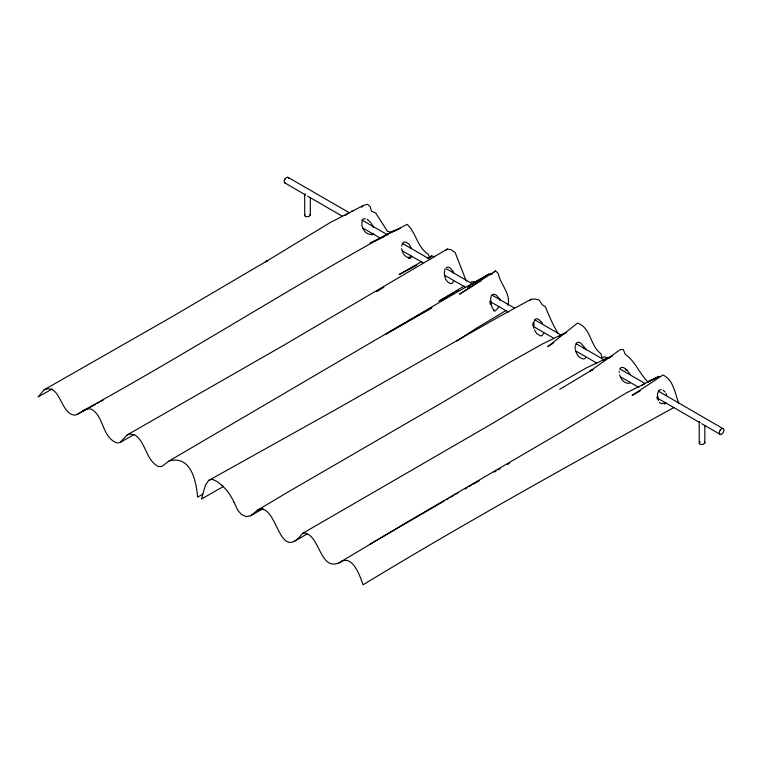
<?xml version="1.0" encoding="UTF-8"?>
<svg xmlns="http://www.w3.org/2000/svg" width="762" height="762" viewBox="0 0 762 762"><rect width="100%" height="100%" fill="white"/><g stroke="black" fill="none" stroke-linecap="round" stroke-linejoin="round"><path stroke-width="1.14" d="M401.688 246.021L402.384 243.64L403.641 242.297L405.317 241.925L408.984 244.021L411.48 248.631M490.433 300.733L491.176 295.913L492.423 294.57L494.119 294.237L496.014 294.923L499.234 298.561M532.809 325.86L532.952 323.021M533.905 325.66L534.029 323.088M657.463 394.202L657.501 396.469M563.956 334.213L563.528 333.718L542.411 343.967L508.749 362.931L443.532 401.822L288.131 491.957L257.365 510.273L250.793 515.712L246.25 516.626L241.478 514.569L237.887 510.388L233.896 501.968M453.628 281.054L452.228 283.273L450.58 283.607C444.894 281.74 443.246 273.853 445.132 268.757M543.725 333.032L542.173 335.613L540.468 335.918L536.677 333.546L534.553 329.936M648.262 381.867L658.968 376.409L647.795 381.791L641.537 385.762M575.129 346.196L576.92 342.586L578.615 342.243L580.587 342.976L584.321 346.996M507.883 305.286C511.169 293.675 500.253 284.397 498.234 273.491L495.548 270.881L459.543 294.161L481.479 280.435M533.438 322.669L535.381 319.126L537.039 318.773L538.896 319.469L542.592 323.317M657.501 393.382L659.425 390.03L661.159 389.649M284.455 179.994L284.959 178.984M720.185 430.254L719.671 431.263A3.315 1.915 -60 0 0 719.671 433.94L720.185 434.359L701.659 423.662M498.948 306.505L496.548 309.867L495.1 310.248M310.305 197.796L310.305 215.189L309.382 216.237L306.61 216.751A2.381 1.372 0 0 1 304.733 215.675L305.029 214.56M704.821 425.567L704.821 442.96L703.059 444.36L701.126 444.522A2.381 1.372 0 0 1 699.249 443.446L700.154 441.846M430.625 257.404L431.587 255.899L434.521 256.699M410.975 256.003L409.975 257.146L408.613 257.356M411.975 256.489L410.518 258.118L408.537 258.537M557.784 333.004C553.012 324.841 548.964 315.868 545.468 306.848L542.192 304.676L539.067 299.923L534.343 299.037L531.152 299.247L497.434 317.649L332.775 411.251L208.512 480.555L205.397 485.251L201.482 499.043L223.609 486.337M619.744 369.056L620.944 367.694L622.649 367.322L625.554 368.637M586.121 357.302L584.921 358.597L583.187 358.959C578.901 358.15 576.291 353.911 575.424 349.91M372.047 234.839L373.418 233.382M665.912 402.717L664.34 404.165M529.714 300.676L531.152 299.247M396.516 230.057L390.087 231.972L387.506 231.381L375.637 212.941L371.446 211.131L370.227 206.692L367.455 204.254L363.331 205.492L330.327 222.504L265.519 261.833L267.481 260.652L171.383 317.135L44.101 389.811L38.1 396.973L52.283 388.944M44.101 389.811C60.712 383.105 59.96 413.461 74.505 415.147C80.429 414.233 84.382 407.556 90.916 409.013C104.48 415.966 101.603 437.883 117.434 443.036L120.082 442.532L127.083 434.988L282.969 345.719L447.342 249.06L451.085 249.688L455.162 252.536L466.277 281.14M361.559 207.159L363.331 205.492M654.234 379.057L655.834 377.561M493.995 272.234L495.548 270.881M345.148 215.627L348.691 212.75M610.162 357.388L606.828 358.264L586.797 367.655L553.355 386.877L490.89 424.358L302.638 533.362C281.264 560.708 278.835 518.122 264.881 509.94L260.452 508.826L257.365 510.273M445.789 250.365L447.342 249.06M559.051 336.328L560.384 335.356M593.046 369.58L589.902 371.256L620.43 349.51L623.364 349.577L625.173 354.263C635.337 361.207 639.289 373.732 648.138 381.952L649.957 381.152M384.905 235.944L389.792 232.877M485.032 276.797L488.89 274.168L492.452 273.577L490.452 274.825M603.923 359.997L605.571 358.883M302.638 533.362L305.733 533.19C320.345 537.867 320.211 570.548 338.938 562.899C352.292 552.869 359.645 575.281 363.083 584.778C465.125 522.818 569.585 464.972 674.141 407.384M456.829 340.966L475.688 328.67L506.025 310.496M560.622 335.432L562.327 334.327M553.593 342.91L547.754 346.7L577.501 323.098C591.141 327.717 589.912 345.824 600.942 353.692L601.856 357.521L604.752 356.883L609.019 358.235M472.726 283.835L488.89 274.168L456.076 292.675L169.097 460.962L161.811 466.506L158.248 466.554C145.894 459.962 146.152 443.132 135.322 435.169L130.483 434.026L127.083 434.988M468.801 286.274L470.745 285.055M482.022 278.692L484.032 277.435M467.687 287.026L469.611 285.817L467.573 287.036M589.902 371.256L592.169 369.865L559.699 389.344M471.516 284.34L473.326 283.245M338.938 562.899L403.031 524.551L560.508 432.606L626.069 393.068L644.833 383.543M464.191 286.017L438.893 301.19L454.114 292.684M202.778 494.147L197.653 497.176C196.225 481.422 191.157 455 169.097 460.962M369.532 544.487L444.656 500.701M293.999 541.572L306.962 534.029M250.793 515.712L263.128 508.587M446.703 499.52L448.751 498.329M450.799 497.148L453.876 495.367M455.924 494.186L457.972 493.004M465.049 488.909L467.049 487.747M469.059 486.594L471.059 485.432M473.059 484.28L479.069 480.803M421.443 261.728L399.117 274.558L416.69 265.262M427.53 258.223L431.587 255.899M383.877 287.293L376.704 291.408L378.79 290.274M120.082 442.532L134.112 434.502M494.109 472.107L496.148 470.945M498.186 469.773L500.224 468.601M507.349 464.515L509.387 463.344M83.01 410.728C186.242 354.063 285.626 290.627 388.544 233.524M456.143 291.551L458.172 290.408M640.166 390.877L632.06 395.421L662.969 374.999C673.77 380.133 674.942 393.573 678.885 403.536M431.721 307.762L386.096 333.994L431.692 307.896M76.933 414.604L88.04 408.47M90.059 407.356L95.098 404.574M97.117 403.46L99.136 402.346M101.156 401.231L103.175 400.117M208.512 480.555L210.464 479.555L212.989 479.584L217.132 481.536L221.999 485.375M480.431 279.425L475.783 281.711L471.278 281.769M351.587 211.236L352.835 211.398M647.795 381.791L658.968 376.409M383.829 236.906L370.037 243.107L407.213 224.342C416.023 232.858 417.433 247.078 428.082 254.165L429.625 257.156M606.828 358.264L612.581 355.968M390.43 232.734L400.136 228.514M563.528 333.718L566.642 332.384M664.083 403.25L661.654 403.574M371.694 233.982L369.961 234.401C365.703 233.829 362.96 229.8 362.045 225.876M446.389 267.386L448.056 267.043L449.913 267.757L453.276 271.605M629.85 383.105C624.85 384.439 620.678 379.219 619.649 374.809M408.527 257.556L406.432 256.918L403.603 254.213M365.369 218.732L363.341 218.999L362.188 220.361L361.826 225.104M493.385 310.553L494.995 311.201M349.634 212.931L287.903 177.289L288.407 177.708A3.315 1.915 -60 0 1 288.684 178.422M361.979 220.056L387.706 234.915M403.136 243.821L429.882 259.27M446.351 268.767L472.069 283.626M492.652 295.504L514.255 307.972M534.829 319.859L561.584 335.299M575.986 343.614L604.799 360.255M620.23 369.16L644.919 383.419M658.301 391.135L723.633 428.977A3.315 1.915 -60 0 1 723.633 431.654L723.119 432.664A3.315 1.915 -60 0 1 720.061 434.435M284.464 180.099A3.2 1.848 -60 0 0 284.464 182.68L305.543 194.967M307.6 196.158L342.576 216.351M363.16 228.229L379.619 237.734M402.26 250.803L422.834 262.68M445.465 275.758L465.02 287.036M490.738 301.895L508.235 311.991M533.952 326.841L553.498 338.128M576.139 351.196L596.713 363.074M620.382 376.733L638.899 387.429M658.444 398.717L699.602 422.481M367.198 219.285L371.123 222.98M625.25 369.465L626.402 370.332M662.988 390.144L665.131 391.982M659.463 402.326L660.911 403.422M493.681 309.677L492.433 308.248L490.709 303.533M626.755 369.532L630.117 374.504M371.58 223.828L372.485 225.533M583.902 347.729L584.34 348.625M585.321 348.043L586.245 349.91M403.079 253.527L401.622 248.612M452.847 272.32L453.095 272.882M657.892 399.078L658.397 400.593M666.036 393.382L666.788 395.745M607.552 358.264L607.714 358.75M373.037 225.666L373.485 227.352M499.777 298.675L500.282 300.58M533.505 326.355L533.876 328.317M491.023 301.066L491.299 303.781M489.928 301.19L490.214 304.067M619.22 371.227L619.306 372.332M658.092 396.745L658.225 398.555M657.006 396.973L657.158 398.869M704.821 442.96L704.802 442.408A2.381 1.372 0 0 0 704.44 441.903M310.305 215.189L310.277 214.627A2.381 1.372 0 0 0 309.924 214.132M575.139 347.11L575.167 348.939M699.23 422.015L699.23 442.884M304.714 194.243L304.714 215.113M221.98 485.413A31.252 17.897 60 0 1 233.867 501.977M700.259 422.281A2.381 1.372 0 0 1 699.611 421.91M720.061 430.32A3.315 1.915 -60 0 1 723.109 428.558M285.645 183.156A3.2 1.848 -60 0 1 284.959 183.09M284.959 179.118A3.2 1.848 -60 0 1 287.903 177.422M305.743 194.51A2.381 1.372 0 0 1 305.095 194.139"/></g></svg>
